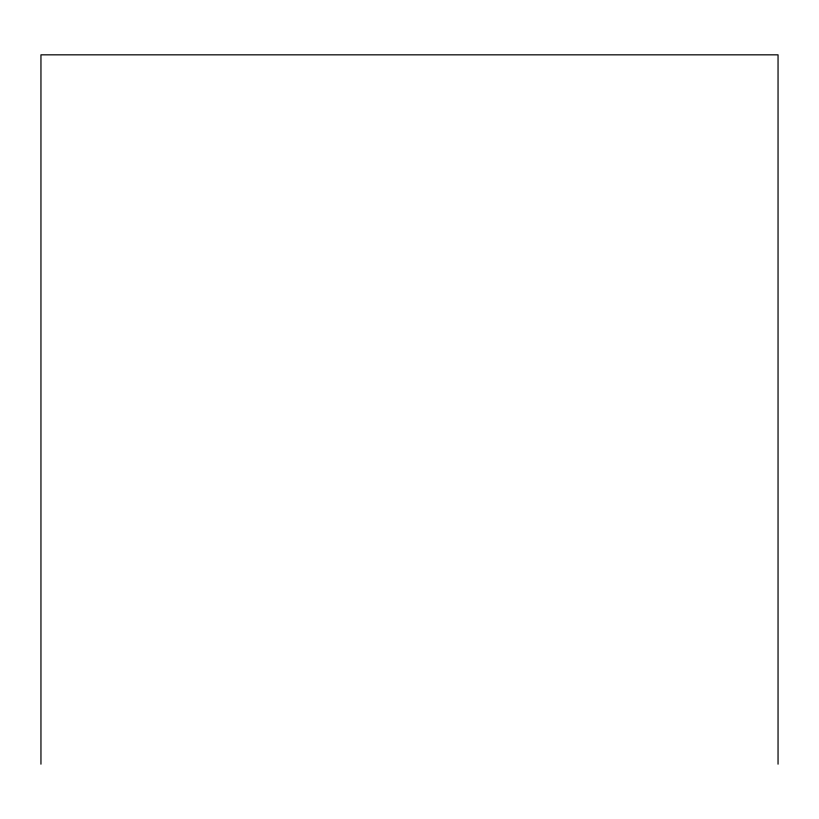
<?xml version="1.0" encoding="UTF-8"?>
<svg xmlns="http://www.w3.org/2000/svg" width="819" height="819" viewBox="0 0 819 819"><rect width="100%" height="100%" fill="white"/><g stroke="black" fill="none" stroke-linecap="round" stroke-linejoin="round"><path stroke-width="1.23" d="M778.05 764.168L778.05 54.832L40.95 54.832L40.95 764.168"/></g></svg>
